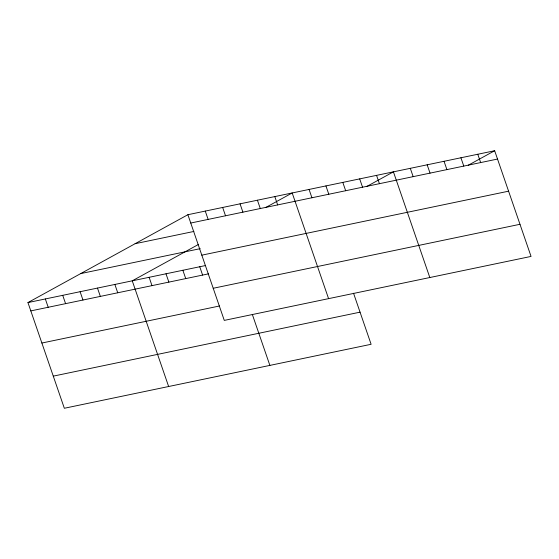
<?xml version="1.0" encoding="UTF-8"?>
<svg xmlns="http://www.w3.org/2000/svg" width="559" height="559" viewBox="0 0 559 559"><rect width="100%" height="100%" fill="white"/><g stroke="black" fill="none" stroke-linecap="round" stroke-linejoin="round"><path stroke-width="0.84" d="M353.54 293.244L371.113 344.288L64.341 408.266L27.95 302.58L187.887 214.712L494.659 150.734L531.05 256.42L224.278 320.398L187.887 214.712M198.627 244.36L132.252 280.828L168.643 386.514M265.798 207.459L292.189 192.96L328.58 298.646M367.032 186.343L393.424 171.844L429.815 277.537M468.267 165.233L494.659 150.734M190.752 223.034L497.524 159.056M135.11 243.703L193.882 231.447M80.727 273.582L200.22 248.664M201.82 255.163L508.585 191.185M27.95 302.58L205.649 265.518M30.815 310.902L208.514 273.847M213.217 288.269L519.989 224.292M41.883 343.03L219.575 305.976M53.28 376.137L360.052 312.16M477.784 154.249L480.656 162.578M460.916 157.771L463.781 166.093M444.042 161.292L446.907 169.615M427.167 164.807L430.039 173.136M410.299 168.329L413.164 176.651M376.549 175.365L379.421 183.687M359.682 178.88L362.546 187.209M342.807 182.402L345.672 190.724M325.932 185.916L328.804 194.246M309.064 189.438L311.929 197.76M274.804 196.579L277.669 204.908M257.419 200.206L260.291 208.535M240.042 203.832L242.906 212.154M222.657 207.459L225.522 215.781M252.305 314.361L269.878 365.404M205.272 211.085L208.137 219.407M199.745 266.755L202.61 275.077M182.87 270.27L185.735 278.599M165.995 273.791L168.867 282.113M149.127 277.306L151.992 285.635M114.868 284.454L117.732 292.776M97.483 288.081L100.354 296.403M80.098 291.7L82.97 300.029M62.72 295.327L65.585 303.656M45.335 298.953L48.2 307.275"/></g></svg>
